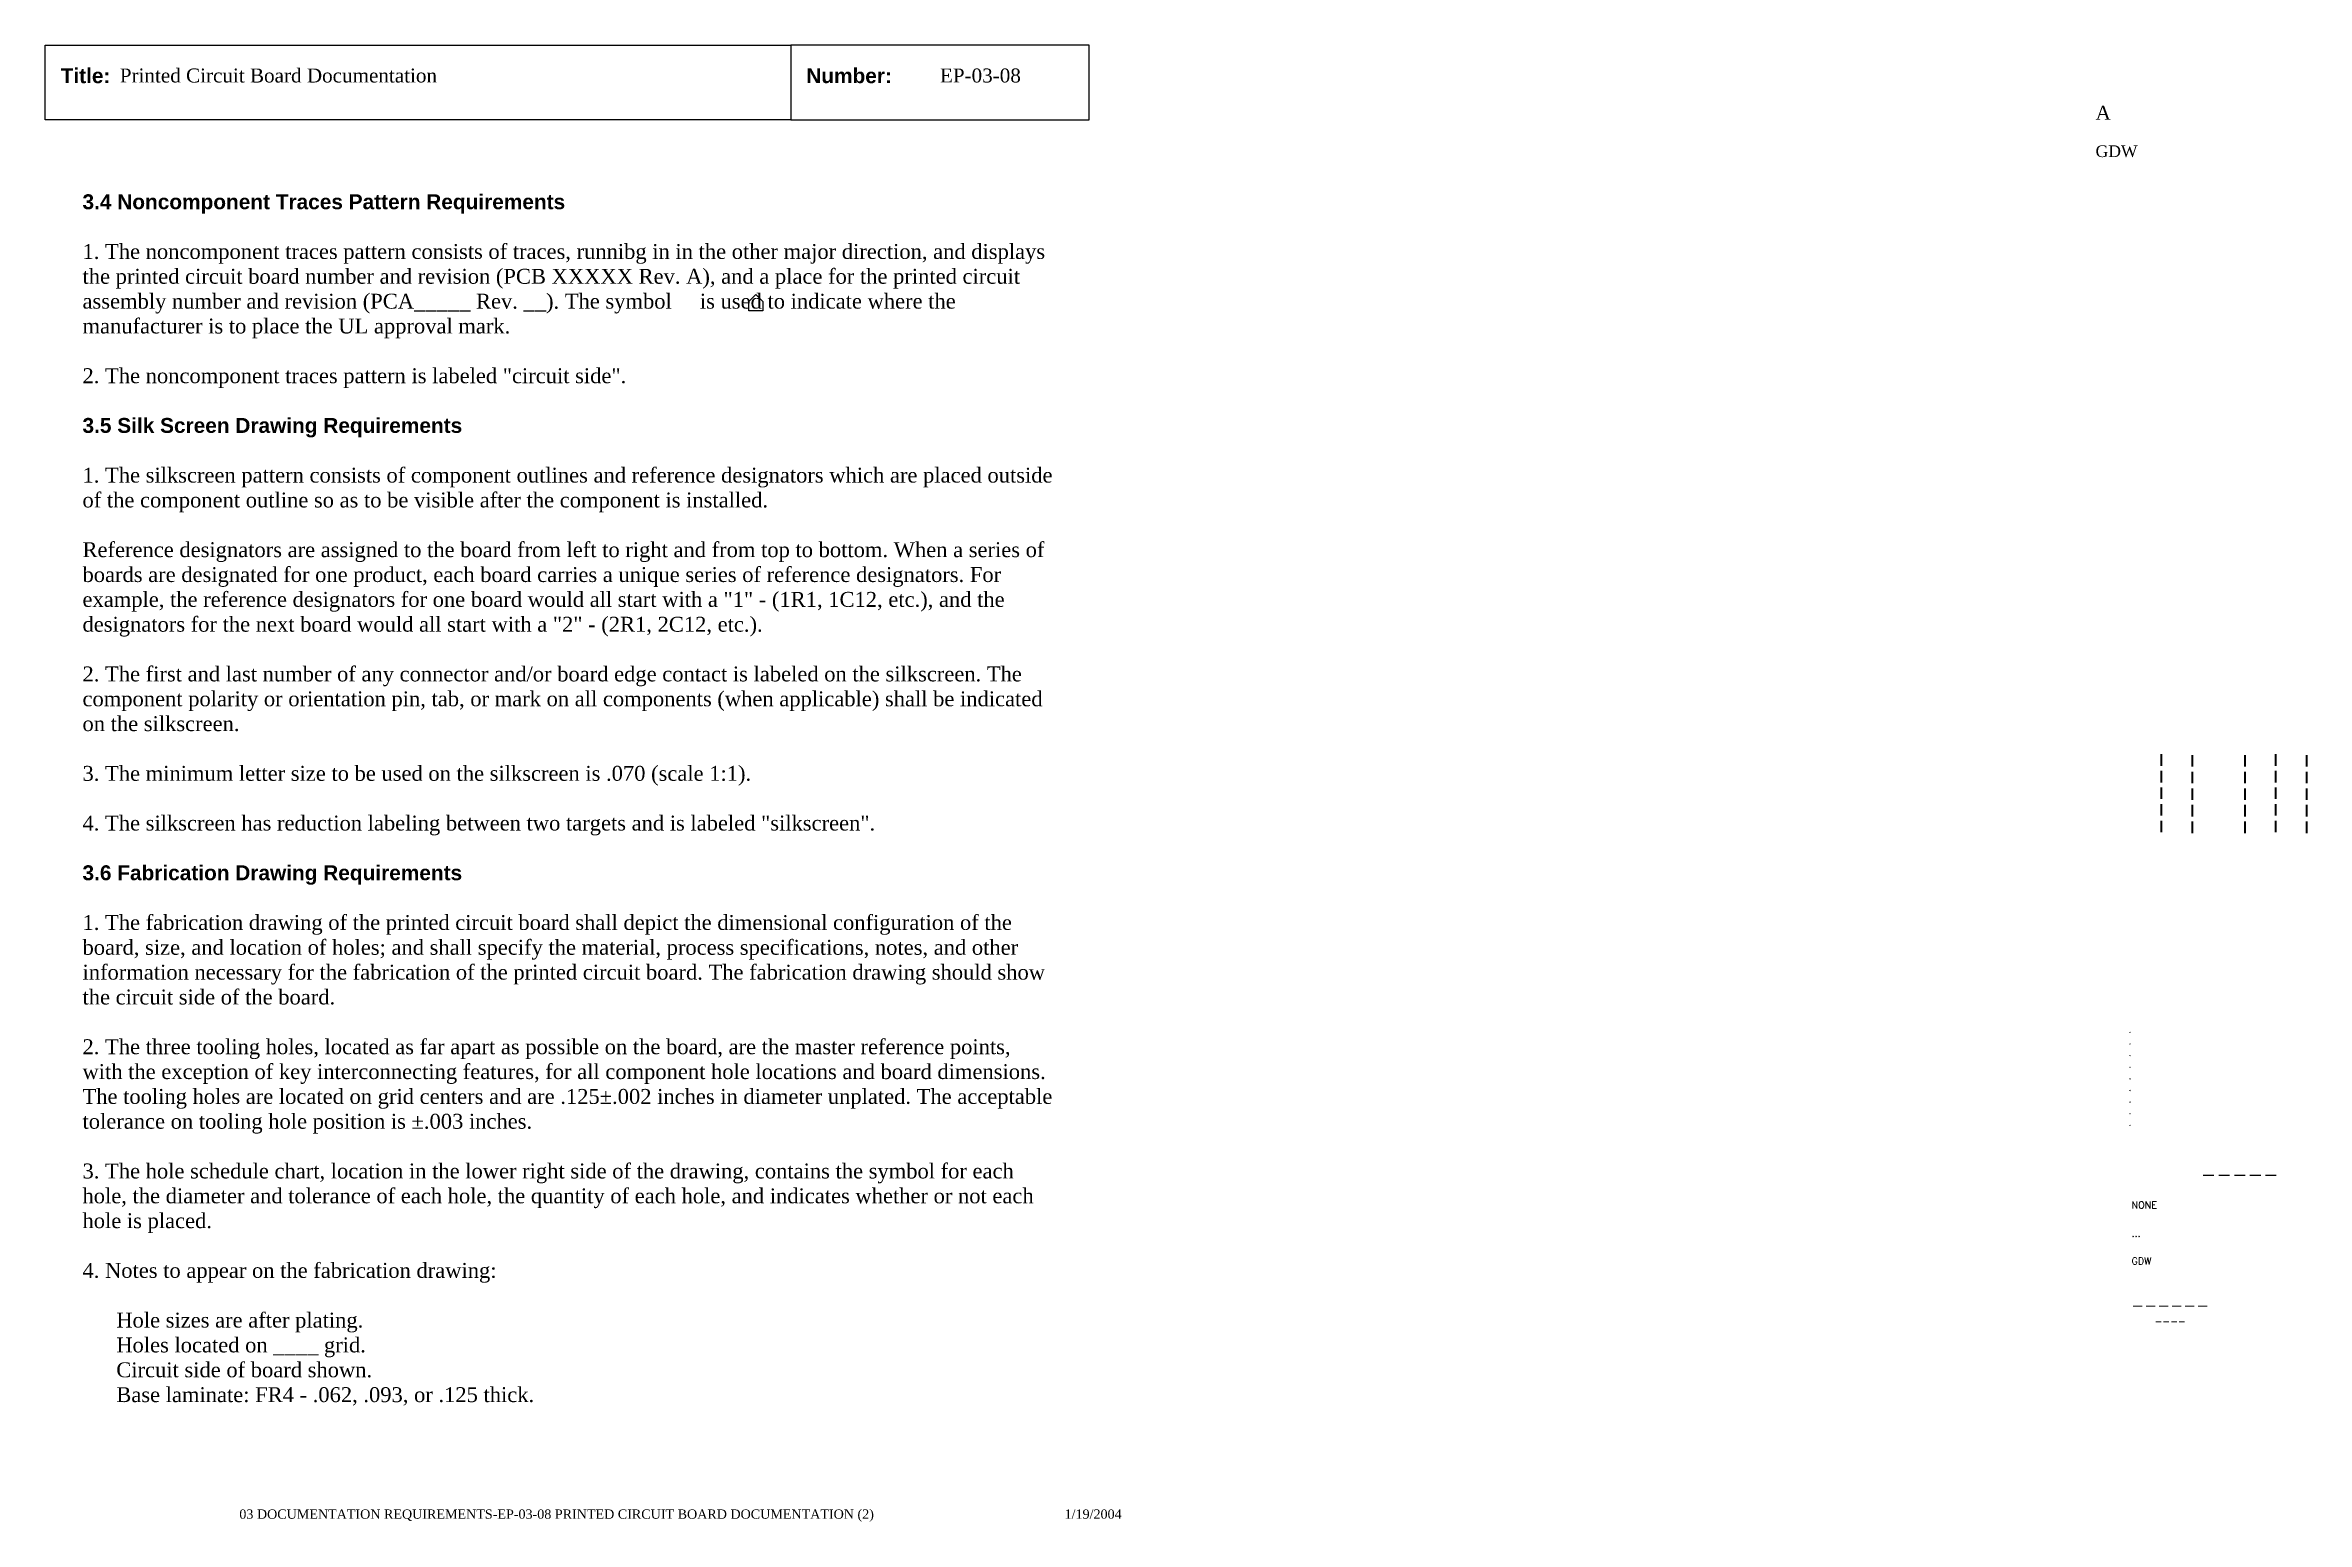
# Paper-space layout 'EP-03-08 Printed Circuit Board Documentation (2)' of a CAD drawing. Header units: inches. Extents: x 1 to 31.3, y 0.2 to 20.
import ezdxf
from ezdxf.enums import TextEntityAlignment as Align

# ---------------------------------------------------------------- set-up
doc = ezdxf.new("R2010")
doc.units = ezdxf.units.IN
doc.header["$MEASUREMENT"] = 0
doc.layers.add('TitleBlock_Attributes', color=40, linetype='Continuous', plot=False)
doc.layers.add('TitleBlock_Atts_Print', color=1, linetype='Continuous')
doc.styles.get("Standard").update_dxf_attribs({"font": 'simplex.shx'})
doc.styles.add('style1', font='TIMES.TTF')
doc.styles.add('styleAtt', font='TIMES.TTF')
doc.styles.add('TBBIGTEXT', font='complex.shx')

# ---------------------------------------------------------------- blocks, each defined once
blk = doc.blocks.new('Test1')
at = {"layer": 'TitleBlock_Attributes', "style": 'TBBIGTEXT', "width": 0.8}
for tag, p, height in [('SideLine1', (29.492, 9.408), 0.25), ('SideLine2', (29.906, 9.396), 0.25), ('SideLine3', (30.612, 9.396), 0.25), ('SideLine4', (31.026, 9.408), 0.25), ('SideLine5', (31.44, 9.396), 0.25), ('File-Layout', (28.803, 3.641), 0.125)]:
    blk.add_attdef(tag, p, '', height=height, rotation=90, dxfattribs=at)
at = {"layer": 'TitleBlock_Attributes'}
for tag, p, height in [('REV1', (28.947, 6.754), 0.0625), ('REV2', (28.947, 6.598), 0.0625), ('REV3', (28.947, 6.442), 0.0625), ('REV4', (28.947, 6.286), 0.0625), ('REV5', (28.947, 6.13), 0.0625), ('REV6', (28.947, 5.974), 0.0625), ('REV7', (28.947, 5.818), 0.0625), ('REV8', (28.947, 5.662), 0.0625), ('REV9', (28.947, 5.506), 0.0625), ('SCALE', (28.983, 4.394), 0.0938), ('INCHARGE', (28.983, 4.016), 0.0938), ('DRW', (28.983, 3.641), 0.0938)]:
    blk.add_attdef(tag, p, '', height=height, dxfattribs=at)
at = {"layer": 'TitleBlock_Attributes', "style": 'TBBIGTEXT'}
for tag, height, p in [('PROJNUM', 0.188, (30.434, 4.761)), ('DWG_NUM', 0.156, (31.168, 4.127)), ('CUSTOMER', 0.156, (29.501, 3.017)), ('LOCATION', 0.0938, (29.501, 2.835)), ('DESC_1', 0.188, (29.501, 2.412)), ('DESC_2', 0.188, (29.501, 2.1)), ('DESC_3', 0.188, (29.501, 1.787))]:
    blk.add_attdef(tag, text='', height=height, dxfattribs=at).set_placement(p, align=Align.CENTER)
at = {"layer": 'TitleBlock_Attributes'}
blk.add_attdef('DRW_DATE', text='', height=0.0938, dxfattribs=at).set_placement((31.149, 3.648), align=Align.CENTER)

psp = doc.layouts.new('EP-03-08 Printed Circuit Board Documentation (2)')

# ---------------------------------------------------------------- linework, layer by layer
for points in [[(1, 20), (11, 20), (11, 19), (1, 19)], [(11, 19), (15, 19), (15, 20), (11, 20)]]:
    psp.add_lwpolyline(points, close=True)
at = {"color": 30}
psp.add_lwpolyline([(10.625, 16.438), (10.438, 16.438), (10.438, 16.562), (10.531, 16.656), (10.625, 16.562)], close=True, dxfattribs=at)

# ---------------------------------------------------------------- block references
ref = psp.add_blockref('Test1', (0, 0))
ref.add_attrib('CUSTOMER', '------', dxfattribs={"layer": 'TitleBlock_Attributes', "height": 0.1562, "style": 'TBBIGTEXT'}).set_placement((29.501, 3.017), align=Align.CENTER)
ref.add_attrib('LOCATION', '----', dxfattribs={"layer": 'TitleBlock_Attributes', "height": 0.0938, "style": 'TBBIGTEXT'}).set_placement((29.501, 2.835), align=Align.CENTER)
ref.add_attrib('DESC_1', 'Printed Circuit Board Documentation', (2, 19.5), dxfattribs={"layer": 'TitleBlock_Atts_Print', "height": 0.1875, "style": 'styleAtt'})
ref.add_attrib('DESC_2', 'EP-03-08', (13, 19.5), dxfattribs={"layer": 'TitleBlock_Atts_Print', "height": 0.1875, "style": 'styleAtt'})
ref.add_attrib('DESC_3', 'A', (28.5, 19), dxfattribs={"layer": 'TitleBlock_Attributes', "height": 0.188, "style": 'styleAtt'})
ref.add_attrib('PROJNUM', '-----', dxfattribs={"layer": 'TitleBlock_Attributes', "height": 0.1875, "style": 'TBBIGTEXT'}).set_placement((30.434, 4.761), align=Align.CENTER)
ref.add_attrib('DWG_NUM', 'GDW', (28.5, 18.5), dxfattribs={"layer": 'TitleBlock_Attributes', "height": 0.1562, "style": 'styleAtt'})
ref.add_attrib('DRW_DATE', '1/19/2004', dxfattribs={"layer": 'TitleBlock_Atts_Print', "height": 0.125, "style": 'styleAtt'}).set_placement((15.055, 0.232), align=Align.CENTER)
ref.add_attrib('DRW', 'GDW', (28.983, 3.641), dxfattribs={"layer": 'TitleBlock_Attributes', "height": 0.0938})
ref.add_attrib('INCHARGE', '...', (28.983, 4.016), dxfattribs={"layer": 'TitleBlock_Attributes', "height": 0.0938})
ref.add_attrib('SCALE', 'NONE', (28.983, 4.394), dxfattribs={"layer": 'TitleBlock_Attributes', "height": 0.0938})
ref.add_attrib('REV1', '.', (28.947, 6.754), dxfattribs={"layer": 'TitleBlock_Attributes', "height": 0.0625})
ref.add_attrib('REV2', '.', (28.947, 6.598), dxfattribs={"layer": 'TitleBlock_Attributes', "height": 0.0625})
ref.add_attrib('REV3', '.', (28.947, 6.442), dxfattribs={"layer": 'TitleBlock_Attributes', "height": 0.0625})
ref.add_attrib('REV4', '.', (28.947, 6.286), dxfattribs={"layer": 'TitleBlock_Attributes', "height": 0.0625})
ref.add_attrib('REV5', '.', (28.947, 6.13), dxfattribs={"layer": 'TitleBlock_Attributes', "height": 0.0625})
ref.add_attrib('REV6', '.', (28.947, 5.974), dxfattribs={"layer": 'TitleBlock_Attributes', "height": 0.0625})
ref.add_attrib('REV7', '.', (28.947, 5.818), dxfattribs={"layer": 'TitleBlock_Attributes', "height": 0.0625})
ref.add_attrib('REV8', '.', (28.947, 5.662), dxfattribs={"layer": 'TitleBlock_Attributes', "height": 0.0625})
ref.add_attrib('REV9', '.', (28.947, 5.506), dxfattribs={"layer": 'TitleBlock_Attributes', "height": 0.0625})
ref.add_attrib('SideLine1', '-----', (29.492, 9.408), dxfattribs={"layer": 'TitleBlock_Attributes', "height": 0.25, "rotation": 90, "style": 'TBBIGTEXT', "width": 0.8})
ref.add_attrib('SideLine2', '-----', (29.906, 9.396), dxfattribs={"layer": 'TitleBlock_Attributes', "height": 0.25, "rotation": 90, "style": 'TBBIGTEXT', "width": 0.8})
ref.add_attrib('SideLine3', '-----', (30.612, 9.396), dxfattribs={"layer": 'TitleBlock_Attributes', "height": 0.25, "rotation": 90, "style": 'TBBIGTEXT', "width": 0.8})
ref.add_attrib('SideLine4', '-----', (31.026, 9.408), dxfattribs={"layer": 'TitleBlock_Attributes', "height": 0.25, "rotation": 90, "style": 'TBBIGTEXT', "width": 0.8})
ref.add_attrib('SideLine5', '-----', (31.44, 9.396), dxfattribs={"layer": 'TitleBlock_Attributes', "height": 0.25, "rotation": 90, "style": 'TBBIGTEXT', "width": 0.8})
ref.add_attrib('File-Layout', '03 DOCUMENTATION REQUIREMENTS-EP-03-08 PRINTED CIRCUIT BOARD DOCUMENTATION (2)', dxfattribs={"layer": 'TitleBlock_Atts_Print', "height": 0.125, "style": 'styleAtt'}).set_placement((7.859, 0.232), align=Align.CENTER)

# ---------------------------------------------------------------- texts
at = {"color": 5, "char_height": 0.2, "width": 2, "attachment_point": 1, "line_spacing_factor": 1.5, "style": 'style1'}
for s, insert in [('{\\fArial|b1|i0|c0|p34;Title:}', (1.207, 19.691)), ('{\\fArial|b1|i0|c0|p34;Number:}', (11.207, 19.691))]:
    psp.add_mtext(s, dxfattribs=dict(at, insert=insert))
at = {"color": 5, "insert": (1.5, 18), "char_height": 0.2, "width": 13, "attachment_point": 1, "style": 'style1'}
psp.add_mtext('{\\fArial|b1|i0|c0|p34;3.4 Noncomponent Traces Pattern Requirements\\P\\P}1. The noncomponent traces pattern consists of traces, runnibg in in the other major direction, and displays the printed circuit board number and revision (PCB XXXXX Rev. A), and a place for the printed circuit assembly number and revision (PCA_____ Rev. __). The symbol     is used to indicate where the manufacturer is to place the UL approval mark.\\P\\P2. The noncomponent traces pattern is labeled "circuit side".\\P\\P{\\fArial|b1|i0|c0|p34;3.5 Silk Screen Drawing Requirements\\P\\P}1. The silkscreen pattern consists of component outlines and reference designators which are placed outside of the component outline so as to be visible after the component is installed.\\P\\PReference designators are assigned to the board from left to right and from top to bottom. When a series of boards are designated for one product, each board carries a unique series of reference designators. For example, the reference designators for one board would all start with a "1" - (1R1, 1C12, etc.), and the designators for the next board would all start with a "2" - (2R1, 2C12, etc.).\\P\\P2. The first and last number of any connector and/or board edge contact is labeled on the silkscreen. The component polarity or orientation pin, tab, or mark on all components (when applicable) shall be indicated on the silkscreen.\\P\\P3. The minimum letter size to be used on the silkscreen is .070 (scale 1:1).\\P\\P4. The silkscreen has reduction labeling between two targets and is labeled "silkscreen".\\P\\P{\\fArial|b1|i0|c0|p34;3.6 Fabrication Drawing Requirements\\P\\P}1. The fabrication drawing of the printed circuit board shall depict the dimensional configuration of the board, size, and location of holes; and shall specify the material, process specifications, notes, and other information necessary for the fabrication of the printed circuit board. The fabrication drawing should show the circuit side of the board.\\P\\P2. The three tooling holes, located as far apart as possible on the board, are the master reference points, with the exception of key interconnecting features, for all component hole locations and board dimensions. The tooling holes are located on grid centers and are .125±.002 inches in diameter unplated. The acceptable tolerance on tooling hole position is ±.003 inches.\\P\\P3. The hole schedule chart, location in the lower right side of the drawing, contains the symbol for each hole, the diameter and tolerance of each hole, the quantity of each hole, and indicates whether or not each hole is placed.\\P\\P4. Notes to appear on the fabrication drawing:\\P\\P      Hole sizes are after plating.\\P      Holes located on ____ grid.\\P      Circuit side of board shown.\\P      Base laminate: FR4 - .062, .093, or .125 thick.', dxfattribs=at)

doc.saveas('drawing.dxf')
